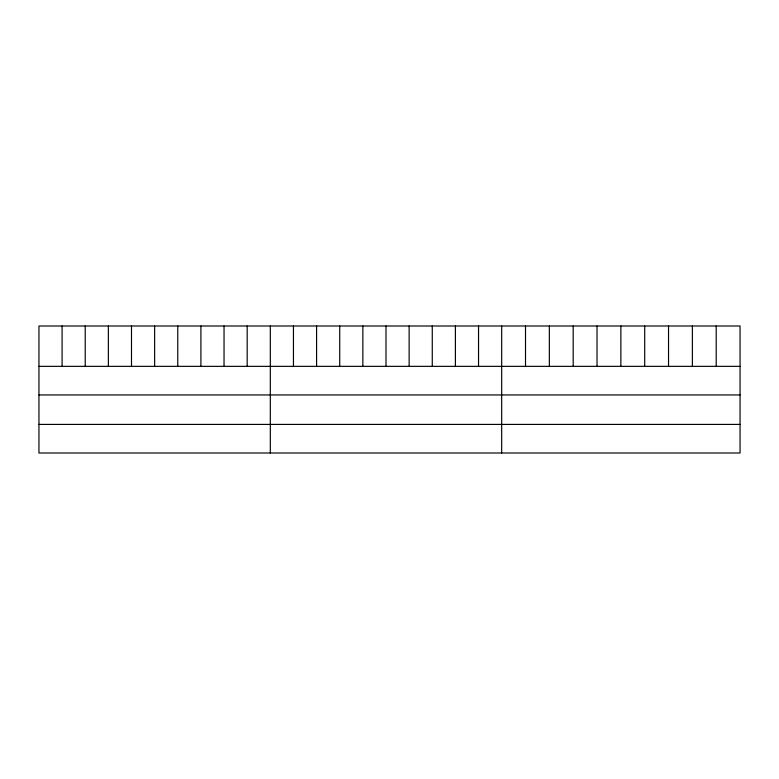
<?xml version="1.0" encoding="UTF-8"?>
<svg xmlns="http://www.w3.org/2000/svg" width="779" height="779" viewBox="0 0 779 779"><rect width="100%" height="100%" fill="white"/><g stroke="black" fill="none" stroke-linecap="round" stroke-linejoin="round"><path stroke-width="1.17" d="M740.05 366.354L740.05 452.998L38.95 452.998L38.95 326.002L740.05 326.002L740.05 366.354L38.95 366.354M38.95 394.943L740.05 394.943M38.95 424.409L740.05 424.409M716.213 326.002L716.213 366.354M692.375 326.002L692.375 366.354M668.538 326.002L668.538 366.354M644.7 326.002L644.7 366.354M620.863 326.002L620.863 366.354M597.026 326.002L597.026 366.354M573.188 326.002L573.188 366.354M549.351 326.002L549.351 366.354M525.513 326.002L525.513 366.354M501.676 326.002L501.676 452.998M478.54 326.002L478.54 366.354M455.403 326.002L455.403 366.354M432.267 326.002L432.267 366.354M409.131 326.002L409.131 366.354M385.994 326.002L385.994 366.354M362.858 326.002L362.858 366.354M339.722 326.002L339.722 366.354M316.586 326.002L316.586 366.354M293.449 326.002L293.449 366.354M270.313 326.002L270.313 452.998M247.177 326.002L247.177 366.354M224.04 326.002L224.04 366.354M200.904 326.002L200.904 366.354M177.768 326.002L177.768 366.354M154.632 326.002L154.632 366.354M131.495 326.002L131.495 366.354M108.359 326.002L108.359 366.354M85.223 326.002L85.223 366.354M62.086 326.002L62.086 366.354"/></g></svg>
